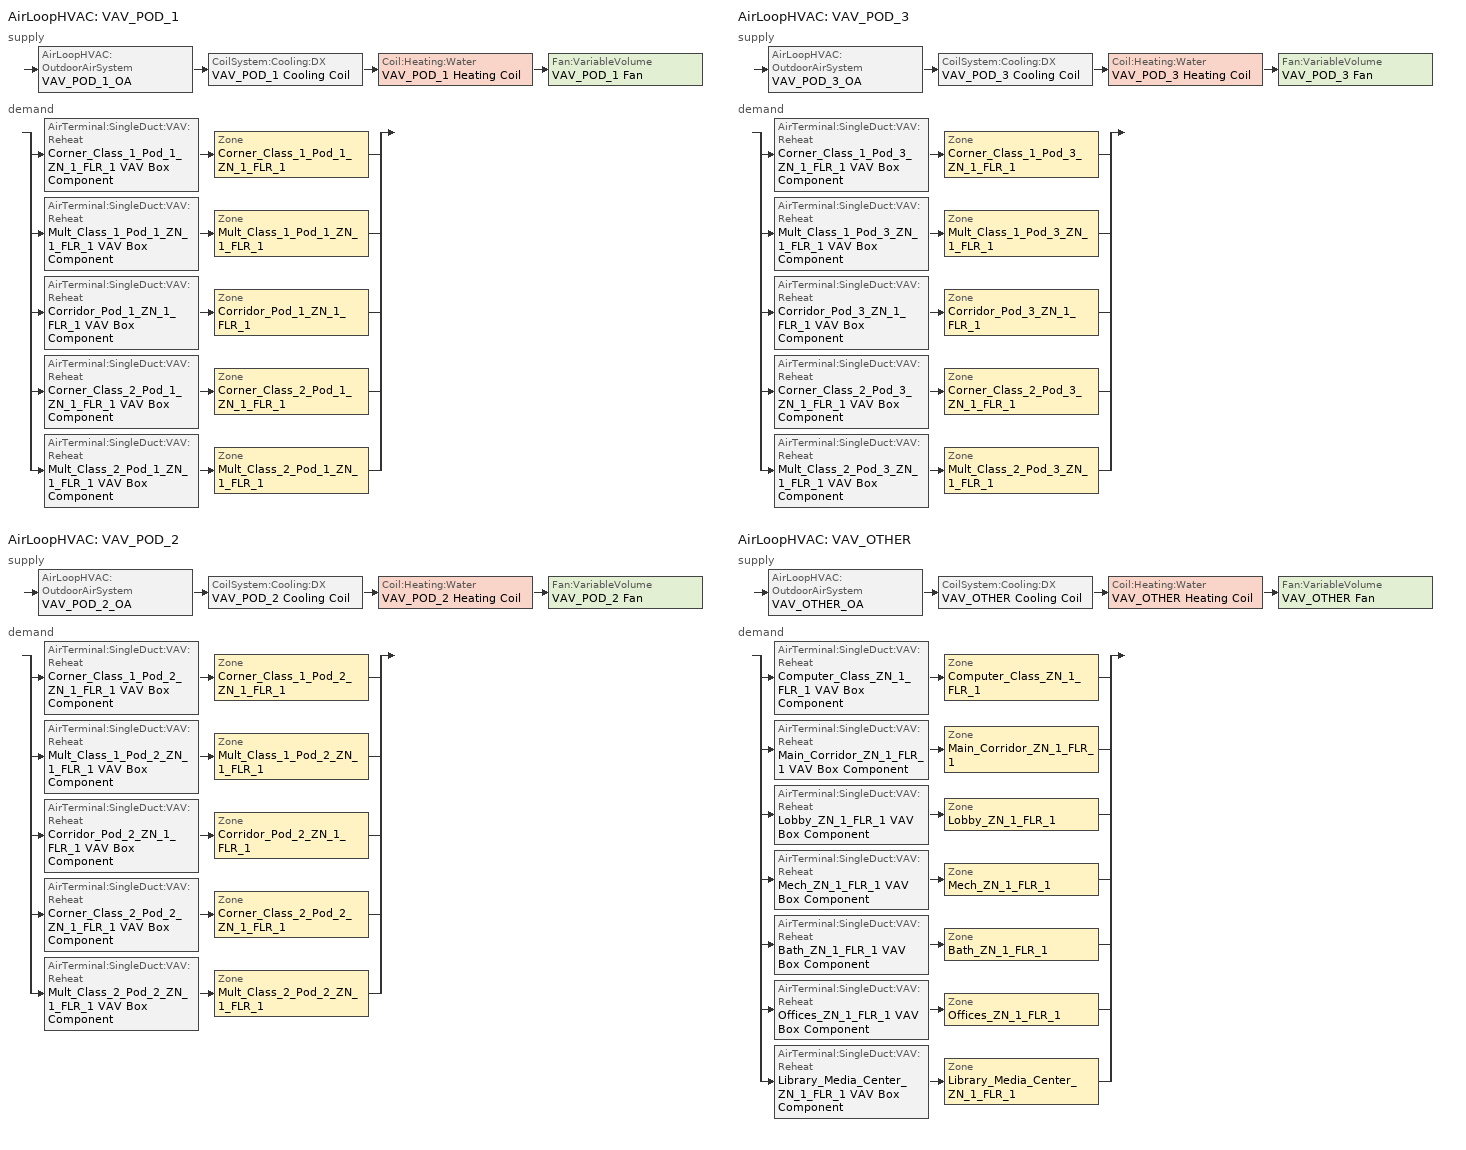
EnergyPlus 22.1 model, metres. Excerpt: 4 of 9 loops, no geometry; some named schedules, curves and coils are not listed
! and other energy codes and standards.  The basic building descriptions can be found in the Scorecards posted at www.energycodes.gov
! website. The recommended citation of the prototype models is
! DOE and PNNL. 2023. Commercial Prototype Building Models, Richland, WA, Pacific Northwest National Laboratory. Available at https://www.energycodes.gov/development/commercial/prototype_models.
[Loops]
AirLoopHVAC 'VAV_POD_1'
 supply: AirLoopHVAC:OutdoorAirSystem 'VAV_POD_1_OA' > CoilSystem:Cooling:DX 'VAV_POD_1 Cooling Coil' > Coil:Heating:Water 'VAV_POD_1 Heating Coil' > Fan:VariableVolume 'VAV_POD_1 Fan'
 demand: split
  | AirTerminal:SingleDuct:VAV:Reheat 'Corner_Class_1_Pod_1_ZN_1_FLR_1 VAV Box Component' > Zone 'Corner_Class_1_Pod_1_ZN_1_FLR_1'
  | AirTerminal:SingleDuct:VAV:Reheat 'Mult_Class_1_Pod_1_ZN_1_FLR_1 VAV Box Component' > Zone 'Mult_Class_1_Pod_1_ZN_1_FLR_1'
  | AirTerminal:SingleDuct:VAV:Reheat 'Corridor_Pod_1_ZN_1_FLR_1 VAV Box Component' > Zone 'Corridor_Pod_1_ZN_1_FLR_1'
  | AirTerminal:SingleDuct:VAV:Reheat 'Corner_Class_2_Pod_1_ZN_1_FLR_1 VAV Box Component' > Zone 'Corner_Class_2_Pod_1_ZN_1_FLR_1'
  | AirTerminal:SingleDuct:VAV:Reheat 'Mult_Class_2_Pod_1_ZN_1_FLR_1 VAV Box Component' > Zone 'Mult_Class_2_Pod_1_ZN_1_FLR_1'
AirLoopHVAC 'VAV_POD_2'
 supply: AirLoopHVAC:OutdoorAirSystem 'VAV_POD_2_OA' > CoilSystem:Cooling:DX 'VAV_POD_2 Cooling Coil' > Coil:Heating:Water 'VAV_POD_2 Heating Coil' > Fan:VariableVolume 'VAV_POD_2 Fan'
 demand: split
  | AirTerminal:SingleDuct:VAV:Reheat 'Corner_Class_1_Pod_2_ZN_1_FLR_1 VAV Box Component' > Zone 'Corner_Class_1_Pod_2_ZN_1_FLR_1'
  | AirTerminal:SingleDuct:VAV:Reheat 'Mult_Class_1_Pod_2_ZN_1_FLR_1 VAV Box Component' > Zone 'Mult_Class_1_Pod_2_ZN_1_FLR_1'
  | AirTerminal:SingleDuct:VAV:Reheat 'Corridor_Pod_2_ZN_1_FLR_1 VAV Box Component' > Zone 'Corridor_Pod_2_ZN_1_FLR_1'
  | AirTerminal:SingleDuct:VAV:Reheat 'Corner_Class_2_Pod_2_ZN_1_FLR_1 VAV Box Component' > Zone 'Corner_Class_2_Pod_2_ZN_1_FLR_1'
  | AirTerminal:SingleDuct:VAV:Reheat 'Mult_Class_2_Pod_2_ZN_1_FLR_1 VAV Box Component' > Zone 'Mult_Class_2_Pod_2_ZN_1_FLR_1'
AirLoopHVAC 'VAV_POD_3'
 supply: AirLoopHVAC:OutdoorAirSystem 'VAV_POD_3_OA' > CoilSystem:Cooling:DX 'VAV_POD_3 Cooling Coil' > Coil:Heating:Water 'VAV_POD_3 Heating Coil' > Fan:VariableVolume 'VAV_POD_3 Fan'
 demand: split
  | AirTerminal:SingleDuct:VAV:Reheat 'Corner_Class_1_Pod_3_ZN_1_FLR_1 VAV Box Component' > Zone 'Corner_Class_1_Pod_3_ZN_1_FLR_1'
  | AirTerminal:SingleDuct:VAV:Reheat 'Mult_Class_1_Pod_3_ZN_1_FLR_1 VAV Box Component' > Zone 'Mult_Class_1_Pod_3_ZN_1_FLR_1'
  | AirTerminal:SingleDuct:VAV:Reheat 'Corridor_Pod_3_ZN_1_FLR_1 VAV Box Component' > Zone 'Corridor_Pod_3_ZN_1_FLR_1'
  | AirTerminal:SingleDuct:VAV:Reheat 'Corner_Class_2_Pod_3_ZN_1_FLR_1 VAV Box Component' > Zone 'Corner_Class_2_Pod_3_ZN_1_FLR_1'
  | AirTerminal:SingleDuct:VAV:Reheat 'Mult_Class_2_Pod_3_ZN_1_FLR_1 VAV Box Component' > Zone 'Mult_Class_2_Pod_3_ZN_1_FLR_1'
AirLoopHVAC 'VAV_OTHER'
 supply: AirLoopHVAC:OutdoorAirSystem 'VAV_OTHER_OA' > CoilSystem:Cooling:DX 'VAV_OTHER Cooling Coil' > Coil:Heating:Water 'VAV_OTHER Heating Coil' > Fan:VariableVolume 'VAV_OTHER Fan'
 demand: split
  | AirTerminal:SingleDuct:VAV:Reheat 'Computer_Class_ZN_1_FLR_1 VAV Box Component' > Zone 'Computer_Class_ZN_1_FLR_1'
  | AirTerminal:SingleDuct:VAV:Reheat 'Main_Corridor_ZN_1_FLR_1 VAV Box Component' > Zone 'Main_Corridor_ZN_1_FLR_1'
  | AirTerminal:SingleDuct:VAV:Reheat 'Lobby_ZN_1_FLR_1 VAV Box Component' > Zone 'Lobby_ZN_1_FLR_1'
  | AirTerminal:SingleDuct:VAV:Reheat 'Mech_ZN_1_FLR_1 VAV Box Component' > Zone 'Mech_ZN_1_FLR_1'
  | AirTerminal:SingleDuct:VAV:Reheat 'Bath_ZN_1_FLR_1 VAV Box Component' > Zone 'Bath_ZN_1_FLR_1'
  | AirTerminal:SingleDuct:VAV:Reheat 'Offices_ZN_1_FLR_1 VAV Box Component' > Zone 'Offices_ZN_1_FLR_1'
  | AirTerminal:SingleDuct:VAV:Reheat 'Library_Media_Center_ZN_1_FLR_1 VAV Box Component' > Zone 'Library_Media_Center_ZN_1_FLR_1'
[Generator:PVWatts]
PV_module: PVWatts Version=5; DC System Capacity {W}=44383; Module Type=Premium; Array Type=FixedOpenRack; System Losses=0.113; Array Geometry Type=TiltAzimuth; Tilt Angle {deg}=0; Azimuth Angle {deg}=180
[ElectricLoadCenter:Generators]
PV_Generator: Generator 1=PV_module; Generator 1 Rated Electric Power Output {W}=44383; Generator 1 Availability Schedule=PV_SCH
[ElectricLoadCenter:Inverter:PVWatts]
PV_Inverter: DC to AC Size Ratio=1.2; Inverter Efficiency=0.96
[ElectricLoadCenter:Distribution]
Generator: Generator List=PV_Generator; Generator Operation Scheme Type=Baseload; Electrical Buss Type=DirectCurrentWithInverter; Inverter=PV_Inverter
[Refrigeration:CompressorRack] Heat Rejection Location=ZONE; Design Condenser Fan Power {W}=350; Condenser Type=AIRCOOLED
Name | Design Compressor Rack COP {W/W} | Compressor Rack COP Function of Temperature Curve | Condenser Fan Power Function of Temperature Curve | Refrigeration Case Name or WalkIn Name or CaseAndWalkInList
RACK1 | 2.32 | RACK1_RackCOPfTCurve | RACK1_RackCondFanCurve2 | RACK1CaseList
RACK2 | 6.98 | RACK2_RackCOPfTCurve |  | RACK2CaseList
[EnergyManagementSystem:Sensor]
Name | Output:Variable or Output:Meter | Output:Variable or Output:Meter Index Key
Facility_Int_LTG | InteriorLights:Electricity
ActualOccupancy | Schedule Value | Offices Binary Occupancy
cCL1_Pod_1_ZN_1_FLR_1_LSr | Zone Lights Electricity Rate | Corner_Class_1_Pod_1_ZN_1_FLR_1
cCL1_Pod_1_ZN_1_FLR_1_OSr; cPOD1_ZN_1_FLR_1_OSr; cPOD2_ZN_1_FLR_1_OSr; cPOD3_ZN_1_FLR_1_OSr; Main_Corridor_ZN_1_FLR_1_OSr; Lobby_ZN_1_FLR_1_OSr; Mech_ZN_1_FLR_1_OSr; Bath_ZN_1_FLR_1_OSr | People Occupant Count | Corner_Class_1_Pod_1_ZN_1_FLR_1
mCl1_Pod_1_ZN_1_FLR_1_LSr | Zone Lights Electricity Rate | Mult_Class_1_Pod_1_ZN_1_FLR_1
mCl1_Pod_1_ZN_1_FLR_1_OSr | People Occupant Count | Mult_Class_1_Pod_1_ZN_1_FLR_1
cPOD1_ZN_1_FLR_1_LSr | Zone Lights Electricity Rate | Corridor_Pod_1_ZN_1_FLR_1
cCL2_Pod_1_ZN_1_FLR_1_LSr | Zone Lights Electricity Rate | Corner_Class_2_Pod_1_ZN_1_FLR_1
cCL2_Pod_1_ZN_1_FLR_1_OSr | People Occupant Count | Corner_Class_2_Pod_1_ZN_1_FLR_1
mCl2_Pod_1_ZN_1_FLR_1_LSr | Zone Lights Electricity Rate | Mult_Class_2_Pod_1_ZN_1_FLR_1
mCl2_Pod_1_ZN_1_FLR_1_OSr | People Occupant Count | Mult_Class_2_Pod_1_ZN_1_FLR_1
cCL1_Pod_2_ZN_1_FLR_1_LSr | Zone Lights Electricity Rate | Corner_Class_1_Pod_2_ZN_1_FLR_1
cCL1_Pod_2_ZN_1_FLR_1_OSr | People Occupant Count | Corner_Class_1_Pod_2_ZN_1_FLR_1
mCl1_Pod_2_ZN_1_FLR_1_LSr | Zone Lights Electricity Rate | Mult_Class_1_Pod_2_ZN_1_FLR_1
mCl1_Pod_2_ZN_1_FLR_1_OSr | People Occupant Count | Mult_Class_1_Pod_2_ZN_1_FLR_1
cPOD2_ZN_1_FLR_1_LSr | Zone Lights Electricity Rate | Corridor_Pod_2_ZN_1_FLR_1
cCL2_Pod_2_ZN_1_FLR_1_LSr | Zone Lights Electricity Rate | Corner_Class_2_Pod_2_ZN_1_FLR_1
cCL2_Pod_2_ZN_1_FLR_1_OSr | People Occupant Count | Corner_Class_2_Pod_2_ZN_1_FLR_1
mCl2_Pod_2_ZN_1_FLR_1_LSr | Zone Lights Electricity Rate | Mult_Class_2_Pod_2_ZN_1_FLR_1
mCl2_Pod_2_ZN_1_FLR_1_OSr | People Occupant Count | Mult_Class_2_Pod_2_ZN_1_FLR_1
cCL1_Pod_3_ZN_1_FLR_1_LSr | Zone Lights Electricity Rate | Corner_Class_1_Pod_3_ZN_1_FLR_1
cCL1_Pod_3_ZN_1_FLR_1_OSr | People Occupant Count | Corner_Class_1_Pod_3_ZN_1_FLR_1
mCl1_Pod_3_ZN_1_FLR_1_LSr | Zone Lights Electricity Rate | Mult_Class_1_Pod_3_ZN_1_FLR_1
mCl1_Pod_3_ZN_1_FLR_1_OSr | People Occupant Count | Mult_Class_1_Pod_3_ZN_1_FLR_1
cPOD3_ZN_1_FLR_1_LSr | Zone Lights Electricity Rate | Corridor_Pod_3_ZN_1_FLR_1
cCL2_Pod_3_ZN_1_FLR_1_LSr | Zone Lights Electricity Rate | Corner_Class_2_Pod_3_ZN_1_FLR_1
cCL2_Pod_3_ZN_1_FLR_1_OSr | People Occupant Count | Corner_Class_2_Pod_3_ZN_1_FLR_1
mCl2_Pod_3_ZN_1_FLR_1_LSr | Zone Lights Electricity Rate | Mult_Class_2_Pod_3_ZN_1_FLR_1
mCl2_Pod_3_ZN_1_FLR_1_OSr | People Occupant Count | Mult_Class_2_Pod_3_ZN_1_FLR_1
cPCLZN_1_FLR_1_LSr | Zone Lights Electricity Rate | Computer_Class_ZN_1_FLR_1
cPCLZN_1_FLR_1_OSr | People Occupant Count | Computer_Class_ZN_1_FLR_1
Main_Corridor_ZN_1_FLR_1_LSr | Zone Lights Electricity Rate | Main_Corridor_ZN_1_FLR_1
Lobby_ZN_1_FLR_1_LSr | Zone Lights Electricity Rate | Lobby_ZN_1_FLR_1
Mech_ZN_1_FLR_1_LSr | Zone Lights Electricity Rate | Mech_ZN_1_FLR_1
Bath_ZN_1_FLR_1_LSr | Zone Lights Electricity Rate | Bath_ZN_1_FLR_1
Offices_ZN_1_FLR_1_LSr | Zone Lights Electricity Rate | Offices_ZN_1_FLR_1
Offices_ZN_1_FLR_1_OSr | People Occupant Count | Offices_ZN_1_FLR_1
LMC_ZN_1_FLR_1_LSr | Zone Lights Electricity Rate | Library_Media_Center_ZN_1_FLR_1
LMC_ZN_1_FLR_1_OSr | People Occupant Count | Library_Media_Center_ZN_1_FLR_1
vav_pod_1_OA_VRP | Air System Outdoor Air Mechanical Ventilation Requested Mass Flow Rate | VAV_POD_1
vav_pod_1_OA | Air System Outdoor Air Mass Flow Rate | VAV_POD_1
vav_pod_1_SUPPLY_FLOW | System Node Standard Density Volume Flow Rate | VAV_POD_1_OA-VAV_POD_1_CoolCNode
vav_pod_2_OA_VRP | Air System Outdoor Air Mechanical Ventilation Requested Mass Flow Rate | VAV_POD_2
vav_pod_2_OA | Air System Outdoor Air Mass Flow Rate | VAV_POD_2
vav_pod_2_SUPPLY_FLOW | System Node Standard Density Volume Flow Rate | VAV_POD_2_OA-VAV_POD_2_CoolCNode
vav_pod_3_OA_VRP | Air System Outdoor Air Mechanical Ventilation Requested Mass Flow Rate | VAV_POD_3
vav_pod_3_OA | Air System Outdoor Air Mass Flow Rate | VAV_POD_3
vav_pod_3_SUPPLY_FLOW | System Node Standard Density Volume Flow Rate | VAV_POD_3_OA-VAV_POD_3_CoolCNode
vav_other_OA_VRP | Air System Outdoor Air Mechanical Ventilation Requested Mass Flow Rate | VAV_OTHER
vav_other_OA | Air System Outdoor Air Mass Flow Rate | VAV_OTHER
vav_other_SUPPLY_FLOW | System Node Standard Density Volume Flow Rate | VAV_OTHER_OA-VAV_OTHER_CoolCNode
OAT | Site Outdoor Air Drybulb Temperature | Environment
[EnergyManagementSystem:GlobalVariable]
Wired_LTG
BoilerType; CapRated; EtRated; PLRx; Ecx; SkinLossRate
[EnergyManagementSystem:Program]
Transformer_Load_Prog: SET Wired_LTG = Facility_Int_LTG*0.0119
[EnergyManagementSystem:InternalVariable] Internal Data Type=Zone Floor Area
Name | Internal Data Index Key
cCL1_Pod_1_ZN_1_FLR_1_Area | Corner_Class_1_Pod_1_ZN_1_FLR_1
mCl1_Pod_1_ZN_1_FLR_1_Area | Mult_Class_1_Pod_1_ZN_1_FLR_1
cPOD1_ZN_1_FLR_1_Area | Corridor_Pod_1_ZN_1_FLR_1
cCL2_Pod_1_ZN_1_FLR_1_Area | Corner_Class_2_Pod_1_ZN_1_FLR_1
mCl2_Pod_1_ZN_1_FLR_1_Area | Mult_Class_2_Pod_1_ZN_1_FLR_1
cCL1_Pod_2_ZN_1_FLR_1_Area | Corner_Class_1_Pod_2_ZN_1_FLR_1
mCl1_Pod_2_ZN_1_FLR_1_Area | Mult_Class_1_Pod_2_ZN_1_FLR_1
cPOD2_ZN_1_FLR_1_Area | Corridor_Pod_2_ZN_1_FLR_1
cCL2_Pod_2_ZN_1_FLR_1_Area | Corner_Class_2_Pod_2_ZN_1_FLR_1
mCl2_Pod_2_ZN_1_FLR_1_Area | Mult_Class_2_Pod_2_ZN_1_FLR_1
cCL1_Pod_3_ZN_1_FLR_1_Area | Corner_Class_1_Pod_3_ZN_1_FLR_1
mCl1_Pod_3_ZN_1_FLR_1_Area | Mult_Class_1_Pod_3_ZN_1_FLR_1
cPOD3_ZN_1_FLR_1_Area | Corridor_Pod_3_ZN_1_FLR_1
cCL2_Pod_3_ZN_1_FLR_1_Area | Corner_Class_2_Pod_3_ZN_1_FLR_1
mCl2_Pod_3_ZN_1_FLR_1_Area | Mult_Class_2_Pod_3_ZN_1_FLR_1
cPCLZN_1_FLR_1_Area | Computer_Class_ZN_1_FLR_1
Main_Corridor_ZN_1_FLR_1_Area | Main_Corridor_ZN_1_FLR_1
Lobby_ZN_1_FLR_1_Area | Lobby_ZN_1_FLR_1
Mech_ZN_1_FLR_1_Area | Mech_ZN_1_FLR_1
Bath_ZN_1_FLR_1_Area | Bath_ZN_1_FLR_1
Offices_ZN_1_FLR_1_Area | Offices_ZN_1_FLR_1
LMC_ZN_1_FLR_1_Area | Library_Media_Center_ZN_1_FLR_1
[DesignSpecification:ZoneAirDistribution] Zone Air Distribution Effectiveness in Cooling Mode=1; Zone Air Distribution Effectiveness in Heating Mode=1
Name | Minimum Zone Ventilation Efficiency
VAV_Zone_AirDistribution | 0.6
CM DSZAD Building
[Sizing:System] Type of Load to Size On=Sensible; Central Heating Maximum System Air Flow Ratio=0.3; Preheat Design Temperature {C}=7; Preheat Design Humidity Ratio {kgWater/kgDryAir}=0.008; Precool Design Temperature {C}=12.8; Precool Design Humidity Ratio {kgWater/kgDryAir}=0.008; Central Cooling Design Supply Air Temperature {C}=12.8; Central Heating Design Supply Air Temperature {C}=12.8; Type of Zone Sum to Use=Coincident; 100% Outdoor Air in Cooling=No; 100% Outdoor Air in Heating=No; Central Cooling Design Supply Air Humidity Ratio {kgWater/kgDryAir}=0.007; Central Heating Design Supply Air Humidity Ratio {kgWater/kgDryAir}=0.008; Cooling Supply Air Flow Rate Method=DesignDay; Cooling Supply Air Flow Rate {m3/s}=0; Heating Supply Air Flow Rate Method=DesignDay; Heating Supply Air Flow Rate {m3/s}=0; System Outdoor Air Method=ZoneSum
Name | Design Outdoor Air Flow Rate {m3/s}
VAV_POD_1; VAV_POD_2 | 2.9651
VAV_POD_3 | 2.5591
VAV_OTHER | 1.4686
[AirLoopHVAC] Design Supply Air Flow Rate {m3/s}=AUTOSIZE
VAV_POD_1; VAV_POD_2; VAV_POD_3; VAV_OTHER
[SetpointManager:Warmest] Control Variable=Temperature; Minimum Setpoint Temperature {C}=12.8; Maximum Setpoint Temperature {C}=15.6; Strategy=MaximumTemperature
Name | HVAC Air Loop | Setpoint Node or NodeList
VAV_POD_1 Supply Air Temperature Manager | VAV_POD_1 | VAV_POD_1 Supply Equipment Outlet Node
VAV_POD_2 Supply Air Temperature Manager | VAV_POD_2 | VAV_POD_2 Supply Equipment Outlet Node
VAV_POD_3 Supply Air Temperature Manager | VAV_POD_3 | VAV_POD_3 Supply Equipment Outlet Node
VAV_OTHER Supply Air Temperature Manager | VAV_OTHER | VAV_OTHER Supply Equipment Outlet Node
[SetpointManager:MixedAir] Control Variable=Temperature
Name | Setpoint Node or NodeList
VAV_POD_1_CoolC SAT Manager | VAV_POD_1_CoolC-VAV_POD_1_HeatCNode
VAV_POD_1_HeatC MixedAir Manager | VAV_POD_1_HeatC-VAV_POD_1 FanNode
VAV_POD_1_OAMixed Air Temp Manager | VAV_POD_1_OA-VAV_POD_1_CoolCNode
VAV_POD_2_CoolC SAT Manager | VAV_POD_2_CoolC-VAV_POD_2_HeatCNode
VAV_POD_2_HeatC MixedAir Manager | VAV_POD_2_HeatC-VAV_POD_2 FanNode
VAV_POD_2_OAMixed Air Temp Manager | VAV_POD_2_OA-VAV_POD_2_CoolCNode
VAV_POD_3_CoolC SAT Manager | VAV_POD_3_CoolC-VAV_POD_3_HeatCNode
VAV_POD_3_HeatC MixedAir Manager | VAV_POD_3_HeatC-VAV_POD_3 FanNode
VAV_POD_3_OAMixed Air Temp Manager | VAV_POD_3_OA-VAV_POD_3_CoolCNode
VAV_OTHER_CoolC SAT Manager | VAV_OTHER_CoolC-VAV_OTHER_HeatCNode
VAV_OTHER_HeatC MixedAir Manager | VAV_OTHER_HeatC-VAV_OTHER FanNode
VAV_OTHER_OAMixed Air Temp Manager | VAV_OTHER_OA-VAV_OTHER_CoolCNode
[Controller:OutdoorAir] Minimum Outdoor Air Flow Rate {m3/s}=0; Maximum Outdoor Air Flow Rate {m3/s}=AUTOSIZE; Economizer Control Type=DifferentialDryBulb; Economizer Control Action Type=ModulateFlow; Lockout Type=LockoutWithHeating; Minimum Limit Type=FixedMinimum; Minimum Outdoor Air Schedule=MinOA_MotorizedDamper_Sched
Name | Maximum Fraction of Outdoor Air Schedule | Mechanical Ventilation Controller
VAV_POD_1_OA_Controller | VAV_POD_1 Max OA Fraction | VAV_POD_1_DCV
VAV_POD_2_OA_Controller | VAV_POD_2 Max OA Fraction | VAV_POD_2_DCV
VAV_POD_3_OA_Controller | VAV_POD_3 Max OA Fraction | VAV_POD_3_DCV
VAV_OTHER_OA_Controller | VAV_OTHER Max OA Fraction | VAV_OTHER_DCV
[CoilSystem:Cooling:DX] Availability Schedule=Always_On
Name | Cooling Coil
VAV_POD_1 Cooling Coil | VAV_POD_1 Cooling Coil
VAV_POD_2 Cooling Coil | VAV_POD_2 Cooling Coil
VAV_POD_3 Cooling Coil | VAV_POD_3 Cooling Coil
VAV_OTHER Cooling Coil | VAV_OTHER Cooling Coil
[Fan:VariableVolume] Availability Schedule=HVACOperationSchd; Pressure Rise {Pa}=1389.42; Maximum Flow Rate {m3/s}=AUTOSIZE; Fan Power Minimum Flow Rate Input Method=Fraction; Fan Power Minimum Flow Fraction=0.25; Motor In Airstream Fraction=1; Fan Power Coefficient 1=0.0408; Fan Power Coefficient 2=0.088; Fan Power Coefficient 3=-0.0729; Fan Power Coefficient 4=0.9437; Fan Power Coefficient 5=0
Name | Fan Total Efficiency | Motor Efficiency
VAV_POD_1 Fan; VAV_POD_2 Fan; VAV_POD_3 Fan | 0.6045 | 0.93
VAV_OTHER Fan | 0.6084 | 0.936
[Controller:MechanicalVentilation] Availability Schedule=MinOA_MotorizedDamper_Sched; Demand Controlled Ventilation=Yes; System Outdoor Air Method=Standard62.1VentilationRateProcedure; Design Specification Zone Air Distribution Object Name 1=CM DSZAD Building; Design Specification Zone Air Distribution Object Name 2=CM DSZAD Building; Design Specification Zone Air Distribution Object Name 3=CM DSZAD Building; Design Specification Zone Air Distribution Object Name 4=CM DSZAD Building; Design Specification Zone Air Distribution Object Name 5=CM DSZAD Building
Name | Zone 1 | Design Specification Outdoor Air Object Name 1 | Zone 2 | Design Specification Outdoor Air Object Name 2 | Zone 3 | Design Specification Outdoor Air Object Name 3 | Zone 4 | Design Specification Outdoor Air Object Name 4 | Zone 5 | Design Specification Outdoor Air Object Name 5 | Zone 6 | Design Specification Outdoor Air Object Name 6 | Design Specification Zone Air Distribution Object Name 6 | Zone 7 | Design Specification Outdoor Air Object Name 7 | Design Specification Zone Air Distribution Object Name 7
VAV_POD_1_DCV | Corner_Class_1_Pod_1_ZN_1_FLR_1 | SZ DSOA Corner_Class_1_Pod_1_ZN_1_FLR_1 | Mult_Class_1_Pod_1_ZN_1_FLR_1 | SZ DSOA Mult_Class_1_Pod_1_ZN_1_FLR_1 | Corridor_Pod_1_ZN_1_FLR_1 | SZ DSOA Corridor_Pod_1_ZN_1_FLR_1 | Corner_Class_2_Pod_1_ZN_1_FLR_1 | SZ DSOA Corner_Class_2_Pod_1_ZN_1_FLR_1 | Mult_Class_2_Pod_1_ZN_1_FLR_1 | SZ DSOA Mult_Class_2_Pod_1_ZN_1_FLR_1
VAV_POD_2_DCV | Corner_Class_1_Pod_2_ZN_1_FLR_1 | SZ DSOA Corner_Class_1_Pod_2_ZN_1_FLR_1 | Mult_Class_1_Pod_2_ZN_1_FLR_1 | SZ DSOA Mult_Class_1_Pod_2_ZN_1_FLR_1 | Corridor_Pod_2_ZN_1_FLR_1 | SZ DSOA Corridor_Pod_2_ZN_1_FLR_1 | Corner_Class_2_Pod_2_ZN_1_FLR_1 | SZ DSOA Corner_Class_2_Pod_2_ZN_1_FLR_1 | Mult_Class_2_Pod_2_ZN_1_FLR_1 | SZ DSOA Mult_Class_2_Pod_2_ZN_1_FLR_1
VAV_POD_3_DCV | Corner_Class_1_Pod_3_ZN_1_FLR_1 | SZ DSOA Corner_Class_1_Pod_3_ZN_1_FLR_1 | Mult_Class_1_Pod_3_ZN_1_FLR_1 | SZ DSOA Mult_Class_1_Pod_3_ZN_1_FLR_1 | Corridor_Pod_3_ZN_1_FLR_1 | SZ DSOA Corridor_Pod_3_ZN_1_FLR_1 | Corner_Class_2_Pod_3_ZN_1_FLR_1 | SZ DSOA Corner_Class_2_Pod_3_ZN_1_FLR_1 | Mult_Class_2_Pod_3_ZN_1_FLR_1 | SZ DSOA Mult_Class_2_Pod_3_ZN_1_FLR_1
VAV_OTHER_DCV | Computer_Class_ZN_1_FLR_1 | SZ DSOA Computer_Class_ZN_1_FLR_1 | Main_Corridor_ZN_1_FLR_1 | SZ DSOA Main_Corridor_ZN_1_FLR_1 | Lobby_ZN_1_FLR_1 | SZ DSOA Lobby_ZN_1_FLR_1 | Mech_ZN_1_FLR_1 | SZ DSOA Mech_ZN_1_FLR_1 | Bath_ZN_1_FLR_1 | SZ DSOA Bath_ZN_1_FLR_1 | Offices_ZN_1_FLR_1 | SZ DSOA Offices_ZN_1_FLR_1 | CM DSZAD Building | Library_Media_Center_ZN_1_FLR_1 | SZ DSOA Library_Media_Center_ZN_1_FLR_1 | CM DSZAD Building
[Coil:Cooling:DX:TwoSpeed] Availability Schedule=Always_On; High Speed Gross Rated Total Cooling Capacity {W} Sep 25, 2012: DX_TwoSpeedObject_from_VAV=AUTOSIZE; High Speed Gross Rated Sensible Heat Ratio Sep 25, 2012: DX_TwoSpeedObject_from_VAV=AUTOSIZE; High Speed Gross Rated Cooling COP {W/W}=3.39929; High Speed Rated Air Flow Rate {m3/s} Sep 25, 2012: DX_TwoSpeedObject_from_VAV=AUTOSIZE; Total Cooling Capacity Function of Temperature Curve=LgDX_CapFT; Total Cooling Capacity Function of Flow Fraction Curve=LgDX_CapFF; Energy Input Ratio Function of Temperature Curve=LgDX_EIRFT; Energy Input Ratio Function of Flow Fraction Curve=LgDX_EIRFF; Part Load Fraction Correlation Curve=LgDX_PLR; Low Speed Gross Rated Total Cooling Capacity {W} Sep 25, 2012: DX_TwoSpeedObject_from_VAV=AUTOSIZE; Low Speed Gross Rated Sensible Heat Ratio Sep 25, 2012: DX_TwoSpeedObject_from_VAV=AUTOSIZE; Low Speed Gross Rated Cooling COP {W/W}=3.39929; Low Speed Rated Air Flow Rate {m3/s} Sep 25, 2012: DX_TwoSpeedObject_from_VAV=AUTOSIZE; Low Speed Total Cooling Capacity Function of Temperature Curve=LgDX_CapFT; Low Speed Energy Input Ratio Function of Temperature Curve=LgDX_EIRFT
VAV_POD_1 Cooling Coil; VAV_POD_2 Cooling Coil; VAV_POD_3 Cooling Coil; VAV_OTHER Cooling Coil
[Coil:Heating:Water] Availability Schedule=Always_On; U-Factor Times Area Value {W/K}=AUTOSIZE; Maximum Water Flow Rate {m3/s}=AUTOSIZE; Performance Input Method=UFactorTimesAreaAndDesignWaterFlowRate; Rated Capacity {W}=AUTOSIZE; Rated Inlet Water Temperature {C}=60; Rated Inlet Air Temperature {C}=2.8; Rated Outlet Water Temperature {C}=48.89; Rated Outlet Air Temperature {C}=12.8
VAV_POD_1 Heating Coil; VAV_POD_2 Heating Coil; VAV_POD_3 Heating Coil; VAV_OTHER Heating Coil
[Controller:WaterCoil] Control Variable=Temperature; Action=NORMAL; Actuator Variable=FLOW; Controller Convergence Tolerance {deltaC}=0.0001; Maximum Actuated Flow {m3/s}=AUTOSIZE; Minimum Actuated Flow {m3/s}=0
VAV_POD_1_HeatC_Controller; VAV_POD_2_HeatC_Controller; VAV_POD_3_HeatC_Controller; VAV_OTHER_HeatC_Controller
[Sizing:Zone] Zone Cooling Design Supply Air Temperature Input Method=SupplyAirTemperature; Zone Cooling Design Supply Air Temperature {C}=12.8; Zone Heating Design Supply Air Temperature Input Method=SupplyAirTemperature; Zone Heating Design Supply Air Temperature {C}=40; Zone Cooling Design Supply Air Humidity Ratio {kg-H2O/kg-air}=0.007; Zone Heating Design Supply Air Humidity Ratio {kgWater/kgDryAir}=0.008; Cooling Design Air Flow Rate {m3/s}=0; Cooling Minimum Air Flow Fraction=0; Heating Design Air Flow Method=DesignDay; Heating Design Air Flow Rate {m3/s}=0; Design Specification Zone Air Distribution Object=VAV_Zone_AirDistribution
Name | Design Specification Outdoor Air Object | Cooling Design Air Flow Method | Cooling Minimum Air Flow {m3/s}
Corner_Class_1_Pod_1_ZN_1_FLR_1 | SZ DSOA Corner_Class_1_Pod_1_ZN_1_FLR_1 | DesignDay
Mult_Class_1_Pod_1_ZN_1_FLR_1 | SZ DSOA Mult_Class_1_Pod_1_ZN_1_FLR_1 | DesignDay
Corridor_Pod_1_ZN_1_FLR_1 | SZ DSOA Corridor_Pod_1_ZN_1_FLR_1 | DesignDay
Corner_Class_2_Pod_1_ZN_1_FLR_1 | SZ DSOA Corner_Class_2_Pod_1_ZN_1_FLR_1 | DesignDay
Mult_Class_2_Pod_1_ZN_1_FLR_1 | SZ DSOA Mult_Class_2_Pod_1_ZN_1_FLR_1 | DesignDay
Corner_Class_1_Pod_2_ZN_1_FLR_1 | SZ DSOA Corner_Class_1_Pod_2_ZN_1_FLR_1 | DesignDay
Mult_Class_1_Pod_2_ZN_1_FLR_1 | SZ DSOA Mult_Class_1_Pod_2_ZN_1_FLR_1 | DesignDay
Corridor_Pod_2_ZN_1_FLR_1 | SZ DSOA Corridor_Pod_2_ZN_1_FLR_1 | DesignDay
Corner_Class_2_Pod_2_ZN_1_FLR_1 | SZ DSOA Corner_Class_2_Pod_2_ZN_1_FLR_1 | DesignDay
Mult_Class_2_Pod_2_ZN_1_FLR_1 | SZ DSOA Mult_Class_2_Pod_2_ZN_1_FLR_1 | DesignDay
Corner_Class_1_Pod_3_ZN_1_FLR_1 | SZ DSOA Corner_Class_1_Pod_3_ZN_1_FLR_1 | DesignDay
Mult_Class_1_Pod_3_ZN_1_FLR_1 | SZ DSOA Mult_Class_1_Pod_3_ZN_1_FLR_1 | DesignDay
Corridor_Pod_3_ZN_1_FLR_1 | SZ DSOA Corridor_Pod_3_ZN_1_FLR_1 | DesignDay
Corner_Class_2_Pod_3_ZN_1_FLR_1 | SZ DSOA Corner_Class_2_Pod_3_ZN_1_FLR_1 | DesignDay
Mult_Class_2_Pod_3_ZN_1_FLR_1 | SZ DSOA Mult_Class_2_Pod_3_ZN_1_FLR_1 | DesignDay
Computer_Class_ZN_1_FLR_1 | SZ DSOA Computer_Class_ZN_1_FLR_1 | DesignDay
Main_Corridor_ZN_1_FLR_1 | SZ DSOA Main_Corridor_ZN_1_FLR_1 | DesignDay
Lobby_ZN_1_FLR_1 | SZ DSOA Lobby_ZN_1_FLR_1 | DesignDay
Mech_ZN_1_FLR_1 | SZ DSOA Mech_ZN_1_FLR_1 | DesignDay
Bath_ZN_1_FLR_1 | SZ DSOA Bath_ZN_1_FLR_1 | DesignDayWithLimit | 0
Offices_ZN_1_FLR_1 | SZ DSOA Offices_ZN_1_FLR_1 | DesignDay
Library_Media_Center_ZN_1_FLR_1 | SZ DSOA Library_Media_Center_ZN_1_FLR_1 | DesignDay
[DesignSpecification:OutdoorAir]
Name | Outdoor Air Method | Outdoor Air Flow per Person {m3/s-person} | Outdoor Air Flow per Zone Floor Area {m3/s-m2}
SZ DSOA Corner_Class_1_Pod_1_ZN_1_FLR_1; SZ DSOA Mult_Class_1_Pod_1_ZN_1_FLR_1; SZ DSOA Corner_Class_2_Pod_1_ZN_1_FLR_1; SZ DSOA Mult_Class_2_Pod_1_ZN_1_FLR_1; SZ DSOA Corner_Class_1_Pod_2_ZN_1_FLR_1; SZ DSOA Mult_Class_1_Pod_2_ZN_1_FLR_1; SZ DSOA Corner_Class_2_Pod_2_ZN_1_FLR_1; SZ DSOA Mult_Class_2_Pod_2_ZN_1_FLR_1; SZ DSOA Corner_Class_1_Pod_3_ZN_1_FLR_1; SZ DSOA Mult_Class_1_Pod_3_ZN_1_FLR_1; SZ DSOA Corner_Class_2_Pod_3_ZN_1_FLR_1; SZ DSOA Mult_Class_2_Pod_3_ZN_1_FLR_1; SZ DSOA Computer_Class_ZN_1_FLR_1 | Sum | 0.00471947 | 0.000609599
SZ DSOA Corridor_Pod_1_ZN_1_FLR_1; SZ DSOA Corridor_Pod_2_ZN_1_FLR_1; SZ DSOA Corridor_Pod_3_ZN_1_FLR_1; SZ DSOA Main_Corridor_ZN_1_FLR_1 | Flow/Area |  | 0.0003048
SZ DSOA Lobby_ZN_1_FLR_1 | Flow/Area |  | 0.000558799
SZ DSOA Mech_ZN_1_FLR_1; SZ DSOA Bath_ZN_1_FLR_1 | Flow/Area |  | 0
SZ DSOA Offices_ZN_1_FLR_1 | Flow/Area |  | 0.0004318
SZ DSOA Library_Media_Center_ZN_1_FLR_1 | Flow/Area |  | 0.000863599
[ZoneControl:Thermostat] Control Type Schedule=Dual Zone Control Type Sched
Name | Zone or ZoneList | Control 1
Corner_Class_1_Pod_1_ZN_1_FLR_1 Thermostat | Corner_Class_1_Pod_1_ZN_1_FLR_1 | Corner_Class_1_Pod_1_ZN_1_FLR_1 Dual SP Control
Mult_Class_1_Pod_1_ZN_1_FLR_1 Thermostat | Mult_Class_1_Pod_1_ZN_1_FLR_1 | Mult_Class_1_Pod_1_ZN_1_FLR_1 Dual SP Control
Corridor_Pod_1_ZN_1_FLR_1 Thermostat | Corridor_Pod_1_ZN_1_FLR_1 | Corridor_Pod_1_ZN_1_FLR_1 Dual SP Control
Corner_Class_2_Pod_1_ZN_1_FLR_1 Thermostat | Corner_Class_2_Pod_1_ZN_1_FLR_1 | Corner_Class_2_Pod_1_ZN_1_FLR_1 Dual SP Control
Mult_Class_2_Pod_1_ZN_1_FLR_1 Thermostat | Mult_Class_2_Pod_1_ZN_1_FLR_1 | Mult_Class_2_Pod_1_ZN_1_FLR_1 Dual SP Control
Corner_Class_1_Pod_2_ZN_1_FLR_1 Thermostat | Corner_Class_1_Pod_2_ZN_1_FLR_1 | Corner_Class_1_Pod_2_ZN_1_FLR_1 Dual SP Control
Mult_Class_1_Pod_2_ZN_1_FLR_1 Thermostat | Mult_Class_1_Pod_2_ZN_1_FLR_1 | Mult_Class_1_Pod_2_ZN_1_FLR_1 Dual SP Control
Corridor_Pod_2_ZN_1_FLR_1 Thermostat | Corridor_Pod_2_ZN_1_FLR_1 | Corridor_Pod_2_ZN_1_FLR_1 Dual SP Control
Corner_Class_2_Pod_2_ZN_1_FLR_1 Thermostat | Corner_Class_2_Pod_2_ZN_1_FLR_1 | Corner_Class_2_Pod_2_ZN_1_FLR_1 Dual SP Control
Mult_Class_2_Pod_2_ZN_1_FLR_1 Thermostat | Mult_Class_2_Pod_2_ZN_1_FLR_1 | Mult_Class_2_Pod_2_ZN_1_FLR_1 Dual SP Control
Corner_Class_1_Pod_3_ZN_1_FLR_1 Thermostat | Corner_Class_1_Pod_3_ZN_1_FLR_1 | Corner_Class_1_Pod_3_ZN_1_FLR_1 Dual SP Control
Mult_Class_1_Pod_3_ZN_1_FLR_1 Thermostat | Mult_Class_1_Pod_3_ZN_1_FLR_1 | Mult_Class_1_Pod_3_ZN_1_FLR_1 Dual SP Control
Corridor_Pod_3_ZN_1_FLR_1 Thermostat | Corridor_Pod_3_ZN_1_FLR_1 | Corridor_Pod_3_ZN_1_FLR_1 Dual SP Control
Corner_Class_2_Pod_3_ZN_1_FLR_1 Thermostat | Corner_Class_2_Pod_3_ZN_1_FLR_1 | Corner_Class_2_Pod_3_ZN_1_FLR_1 Dual SP Control
Mult_Class_2_Pod_3_ZN_1_FLR_1 Thermostat | Mult_Class_2_Pod_3_ZN_1_FLR_1 | Mult_Class_2_Pod_3_ZN_1_FLR_1 Dual SP Control
Computer_Class_ZN_1_FLR_1 Thermostat | Computer_Class_ZN_1_FLR_1 | Computer_Class_ZN_1_FLR_1 Dual SP Control
Main_Corridor_ZN_1_FLR_1 Thermostat | Main_Corridor_ZN_1_FLR_1 | Main_Corridor_ZN_1_FLR_1 Dual SP Control
Lobby_ZN_1_FLR_1 Thermostat | Lobby_ZN_1_FLR_1 | Lobby_ZN_1_FLR_1 Dual SP Control
Mech_ZN_1_FLR_1 Thermostat | Mech_ZN_1_FLR_1 | Mech_ZN_1_FLR_1 Dual SP Control
Bath_ZN_1_FLR_1 Thermostat | Bath_ZN_1_FLR_1 | Bath_ZN_1_FLR_1 Dual SP Control
Offices_ZN_1_FLR_1 Thermostat | Offices_ZN_1_FLR_1 | Offices_ZN_1_FLR_1 Dual SP Control
Library_Media_Center_ZN_1_FLR_1 Thermostat | Library_Media_Center_ZN_1_FLR_1 | Library_Media_Center_ZN_1_FLR_1 Dual SP Control
[ThermostatSetpoint:DualSetpoint]
Name | Heating Setpoint Temperature Schedule | Cooling Setpoint Temperature Schedule
Corner_Class_1_Pod_1_ZN_1_FLR_1 Dual SP Control; Mult_Class_1_Pod_1_ZN_1_FLR_1 Dual SP Control; Corridor_Pod_1_ZN_1_FLR_1 Dual SP Control; Corner_Class_2_Pod_1_ZN_1_FLR_1 Dual SP Control; Mult_Class_2_Pod_1_ZN_1_FLR_1 Dual SP Control; Corner_Class_1_Pod_2_ZN_1_FLR_1 Dual SP Control; Mult_Class_1_Pod_2_ZN_1_FLR_1 Dual SP Control; Corridor_Pod_2_ZN_1_FLR_1 Dual SP Control; Corner_Class_2_Pod_2_ZN_1_FLR_1 Dual SP Control; Mult_Class_2_Pod_2_ZN_1_FLR_1 Dual SP Control; Corner_Class_1_Pod_3_ZN_1_FLR_1 Dual SP Control; Mult_Class_1_Pod_3_ZN_1_FLR_1 Dual SP Control; Corridor_Pod_3_ZN_1_FLR_1 Dual SP Control; Corner_Class_2_Pod_3_ZN_1_FLR_1 Dual SP Control; Mult_Class_2_Pod_3_ZN_1_FLR_1 Dual SP Control; Computer_Class_ZN_1_FLR_1 Dual SP Control; Main_Corridor_ZN_1_FLR_1 Dual SP Control; Lobby_ZN_1_FLR_1 Dual SP Control; Library_Media_Center_ZN_1_FLR_1 Dual SP Control | HTGSETP_SCH_YES_OPTIMUM | CLGSETP_SCH_YES_OPTIMUM
Mech_ZN_1_FLR_1 Dual SP Control; Bath_ZN_1_FLR_1 Dual SP Control | HTGSETP_SCH_Setback | CLGSETP_SCH_setup
Offices_ZN_1_FLR_1 Dual SP Control | HTGSETP_SCH_YES_OPTIMUM_w_SB | CLGSETP_SCH_YES_OPTIMUM_w_SB
[Zone equipment]
Corner_Class_1_Pod_1_ZN_1_FLR_1: Corner_Class_1_Pod_1_ZN_1_FLR_1 VAV Box Component
Mult_Class_1_Pod_1_ZN_1_FLR_1: Mult_Class_1_Pod_1_ZN_1_FLR_1 VAV Box Component
Corridor_Pod_1_ZN_1_FLR_1: Corridor_Pod_1_ZN_1_FLR_1 VAV Box Component
Corner_Class_2_Pod_1_ZN_1_FLR_1: Corner_Class_2_Pod_1_ZN_1_FLR_1 VAV Box Component
Mult_Class_2_Pod_1_ZN_1_FLR_1: Mult_Class_2_Pod_1_ZN_1_FLR_1 VAV Box Component
Corner_Class_1_Pod_2_ZN_1_FLR_1: Corner_Class_1_Pod_2_ZN_1_FLR_1 VAV Box Component
Mult_Class_1_Pod_2_ZN_1_FLR_1: Mult_Class_1_Pod_2_ZN_1_FLR_1 VAV Box Component
Corridor_Pod_2_ZN_1_FLR_1: Corridor_Pod_2_ZN_1_FLR_1 VAV Box Component
Corner_Class_2_Pod_2_ZN_1_FLR_1: Corner_Class_2_Pod_2_ZN_1_FLR_1 VAV Box Component
Mult_Class_2_Pod_2_ZN_1_FLR_1: Mult_Class_2_Pod_2_ZN_1_FLR_1 VAV Box Component
Corner_Class_1_Pod_3_ZN_1_FLR_1: Corner_Class_1_Pod_3_ZN_1_FLR_1 VAV Box Component
Mult_Class_1_Pod_3_ZN_1_FLR_1: Mult_Class_1_Pod_3_ZN_1_FLR_1 VAV Box Component
Corridor_Pod_3_ZN_1_FLR_1: Corridor_Pod_3_ZN_1_FLR_1 VAV Box Component
Corner_Class_2_Pod_3_ZN_1_FLR_1: Corner_Class_2_Pod_3_ZN_1_FLR_1 VAV Box Component
Mult_Class_2_Pod_3_ZN_1_FLR_1: Mult_Class_2_Pod_3_ZN_1_FLR_1 VAV Box Component
Computer_Class_ZN_1_FLR_1: Computer_Class_ZN_1_FLR_1 VAV Box Component
Main_Corridor_ZN_1_FLR_1: Main_Corridor_ZN_1_FLR_1 VAV Box Component
Lobby_ZN_1_FLR_1: Lobby_ZN_1_FLR_1 VAV Box Component
Mech_ZN_1_FLR_1: Mech_ZN_1_FLR_1 VAV Box Component
Bath_ZN_1_FLR_1: Bath_ZN_1_FLR_1 Exhaust Fan, Bath_ZN_1_FLR_1 VAV Box Component
Offices_ZN_1_FLR_1: Offices_ZN_1_FLR_1 VAV Box Component
Library_Media_Center_ZN_1_FLR_1: Library_Media_Center_ZN_1_FLR_1 Exhaust Fan, Library_Media_Center_ZN_1_FLR_1 VAV Box Component
[AirTerminal:SingleDuct:VAV:Reheat] Availability Schedule=Always_On; Maximum Air Flow Rate {m3/s}=AUTOSIZE; Maximum Hot Water or Steam Flow Rate {m3/s}=AUTOSIZE; Minimum Hot Water or Steam Flow Rate {m3/s}=0; Convergence Tolerance=0.001; Damper Heating Action=ReverseWithLimits; Maximum Flow Fraction During Reheat=0.5; Maximum Reheat Air Temperature {C}=40
Name | Zone Minimum Air Flow Input Method | Constant Minimum Air Flow Fraction | Reheat Coil | Minimum Air Flow Fraction Schedule
Corner_Class_1_Pod_1_ZN_1_FLR_1 VAV Box Component | Constant | 0.431 | Corner_Class_1_Pod_1_ZN_1_FLR_1 VAV Box Reheat Coil
Mult_Class_1_Pod_1_ZN_1_FLR_1 VAV Box Component | Constant | 0.547 | Mult_Class_1_Pod_1_ZN_1_FLR_1 VAV Box Reheat Coil
Corridor_Pod_1_ZN_1_FLR_1 VAV Box Component | Constant | 0.177 | Corridor_Pod_1_ZN_1_FLR_1 VAV Box Reheat Coil
Corner_Class_2_Pod_1_ZN_1_FLR_1 VAV Box Component | Constant | 0.464 | Corner_Class_2_Pod_1_ZN_1_FLR_1 VAV Box Reheat Coil
Mult_Class_2_Pod_1_ZN_1_FLR_1 VAV Box Component | Constant | 0.65 | Mult_Class_2_Pod_1_ZN_1_FLR_1 VAV Box Reheat Coil
Corner_Class_1_Pod_2_ZN_1_FLR_1 VAV Box Component | Constant | 0.437 | Corner_Class_1_Pod_2_ZN_1_FLR_1 VAV Box Reheat Coil
Mult_Class_1_Pod_2_ZN_1_FLR_1 VAV Box Component | Constant | 0.56 | Mult_Class_1_Pod_2_ZN_1_FLR_1 VAV Box Reheat Coil
Corridor_Pod_2_ZN_1_FLR_1 VAV Box Component | Constant | 0.178 | Corridor_Pod_2_ZN_1_FLR_1 VAV Box Reheat Coil
Corner_Class_2_Pod_2_ZN_1_FLR_1 VAV Box Component | Constant | 0.464 | Corner_Class_2_Pod_2_ZN_1_FLR_1 VAV Box Reheat Coil
Mult_Class_2_Pod_2_ZN_1_FLR_1 VAV Box Component | Constant | 0.649 | Mult_Class_2_Pod_2_ZN_1_FLR_1 VAV Box Reheat Coil
Corner_Class_1_Pod_3_ZN_1_FLR_1 VAV Box Component | Constant | 0.437 | Corner_Class_1_Pod_3_ZN_1_FLR_1 VAV Box Reheat Coil
Mult_Class_1_Pod_3_ZN_1_FLR_1 VAV Box Component | Constant | 0.557 | Mult_Class_1_Pod_3_ZN_1_FLR_1 VAV Box Reheat Coil
Corridor_Pod_3_ZN_1_FLR_1 VAV Box Component | Constant | 0.175 | Corridor_Pod_3_ZN_1_FLR_1 VAV Box Reheat Coil
Corner_Class_2_Pod_3_ZN_1_FLR_1 VAV Box Component | Constant | 0.457 | Corner_Class_2_Pod_3_ZN_1_FLR_1 VAV Box Reheat Coil
Mult_Class_2_Pod_3_ZN_1_FLR_1 VAV Box Component | Constant | 0.629 | Mult_Class_2_Pod_3_ZN_1_FLR_1 VAV Box Reheat Coil
Computer_Class_ZN_1_FLR_1 VAV Box Component | Constant | 0.579 | Computer_Class_ZN_1_FLR_1 VAV Box Reheat Coil
Main_Corridor_ZN_1_FLR_1 VAV Box Component | Constant | 0.242 | Main_Corridor_ZN_1_FLR_1 VAV Box Reheat Coil
Lobby_ZN_1_FLR_1 VAV Box Component | Constant | 0.241 | Lobby_ZN_1_FLR_1 VAV Box Reheat Coil
Mech_ZN_1_FLR_1 VAV Box Component | Constant | 0.01 | Mech_ZN_1_FLR_1 VAV Box Reheat Coil
Bath_ZN_1_FLR_1 VAV Box Component | Constant | 0.01 | Bath_ZN_1_FLR_1 VAV Box Reheat Coil
Offices_ZN_1_FLR_1 VAV Box Component | Scheduled |  | Offices_ZN_1_FLR_1 VAV Box Reheat Coil | Offices_ZN_1_FLR_1_MDP_Sch
Library_Media_Center_ZN_1_FLR_1 VAV Box Component | Constant | 0.312 | Library_Media_Center_ZN_1_FLR_1 VAV Box Reheat Coil
[Fan:ZoneExhaust] Availability Schedule=Hours_of_operation; Maximum Flow Rate {m3/s}=0.283168
Name | Fan Total Efficiency | Pressure Rise {Pa} | Balanced Exhaust Fraction Schedule
Bath_ZN_1_FLR_1 Exhaust Fan | 0.385 | 125 | Bath_ZN_1_FLR_1 Exhaust Fan Balanced Exhaust Fraction Schedule
Library_Media_Center_ZN_1_FLR_1 Exhaust Fan | 1 | 0
[Schedule:Compact]
ALWAYS_ON: Through: 12/31, For: AllDays, Until: 24:00, 1
Dual Zone Control Type Sched: Through: 12/31, For: AllDays, Until: 24:00, 4
Hours_of_operation; HVACOperationSchd; Bath_ZN_1_FLR_1 Exhaust Fan Balanced Exhaust Fraction Schedule: Through: 12/31, For: Weekdays SummerDesignDay WinterDesignDay, Until: 07:00, 0, Until: 21:00, 1, Until: 24:00, 0, For: WeekEnds Holidays AllOtherDays, Until: 24:00, 0
HTGSETP_SCH_YES_OPTIMUM: Through: 12/31, For: SummerDesignDay, Until: 24:00, 15.6, For: WinterDesignDay, Until: 24:00, 21, For: Weekdays, Until: 06:00, 15.6, Until: 07:00, 17.8, Until: 08:00, 20, Until: 21:00, 21, Until: 24:00, 15.6, For: WeekEnds Holidays AllOtherDays, Until: 24:00, 15.6
HTGSETP_SCH_YES_OPTIMUM_w_SB: Through: 6/30, For: Weekdays, Until: 01:00, 15.6, Until: 02:00, 15.6, Until: 03:00, 15.6, Until: 04:00, 15.6, Until: 05:00, 15.6, Until: 06:00, 15.6, Until: 07:00, 17.8, Until: 08:00, 20, Until: 09:00, 21, Until: 10:00, 21, Until: 11:00, 21, Until: 12:00, 21, Until: 13:00, 20.4444, Until: 14:00, 21, Until: 15:00, 20.4444, Until: 16:00, 21, Until: 17:00, 21, Until: 18:00, 21, Until: 19:00, 21, Until: 20:00, 21, Until: 21:00, 21, Until: 22:00, 15.6, Until: 23:00, 15.6, Until: 24:00, 15.6, For: SummerDesignDay, Until: 24:00, 15.6, For: WinterDesignDay, Until: 24:00, 21, For: WeekEnds Holidays AllOtherDays, Until: 24:00, 15.6, Through: 9/1, For: Weekdays, Until: 01:00, 15.6, Until: 02:00, 15.6, Until: 03:00, 15.6, Until: 04:00, 15.6, Until: 05:00, 15.6, Until: 06:00, 15.6, Until: 07:00, 17.8, Until: 08:00, 20, Until: 09:00, 21, Until: 10:00, 21, Until: 11:00, 21, Until: 12:00, 20.4444, Until: 13:00, 21, Until: 14:00, 21, Until: 15:00, 20.4444, Until: 16:00, 21, Until: 17:00, 21, Until: 18:00, 21, Until: 19:00, 21, Until: 20:00, 21, Until: 21:00, 21, Until: 22:00, 15.6, Until: 23:00, 15.6, Until: 24:00, 15.6, For: SummerDesignDay, Until: 24:00, 15.6, For: WinterDesignDay, Until: 24:00, 21, For: WeekEnds Holidays AllOtherDays, Until: 24:00, 15.6, Through: 12/31, For: Weekdays, Until: 01:00, 15.6, Until: 02:00, 15.6, Until: 03:00, 15.6, Until: 04:00, 15.6, Until: 05:00, 15.6, Until: 06:00, 15.6, Until: 07:00, 17.8, Until: 08:00, 20, Until: 09:00, 21, Until: 10:00, 21, Until: 11:00, 21, Until: 12:00, 21, Until: 13:00, 20.4444, Until: 14:00, 21, Until: 15:00, 20.4444, Until: 16:00, 21, Until: 17:00, 21, Until: 18:00, 21, Until: 19:00, 21, Until: 20:00, 21, Until: 21:00, 21, Until: 22:00, 15.6, Until: 23:00, 15.6, Until: 24:00, 15.6, For: SummerDesignDay, Until: 24:00, 15.6, For: WinterDesignDay, Until: 24:00, 21, For: WeekEnds Holidays AllOtherDays, Until: 24:00, 15.6
HTGSETP_SCH_Setback: Through: 12/31, For: SummerDesignDay, Until: 24:00, 15.6, For: WinterDesignDay, Until: 24:00, 21, For: Weekdays, Until: 09:00, 15.6, Until: 21:00, 15.6, Until: 24:00, 15.6, For: WeekEnds Holidays AllOtherDays, Until: 24:00, 15.6
CLGSETP_SCH_YES_OPTIMUM: Through: 12/31, For: SummerDesignDay, Until: 24:00, 24, For: WinterDesignDay, Until: 24:00, 26.7, For: Weekdays, Until: 06:00, 26.7, Until: 07:00, 25.6, Until: 08:00, 25, Until: 21:00, 24, Until: 24:00, 26.7, For: WeekEnds Holidays AllOtherDays, Until: 24:00, 26.7
CLGSETP_SCH_Yes_Optimum_w_SB: Through: 6/30, For: Weekdays, Until: 01:00, 26.7, Until: 02:00, 26.7, Until: 03:00, 26.7, Until: 04:00, 26.7, Until: 05:00, 26.7, Until: 06:00, 26.7, Until: 07:00, 25.6, Until: 08:00, 25, Until: 09:00, 24, Until: 10:00, 24, Until: 11:00, 24, Until: 12:00, 24, Until: 13:00, 24.5556, Until: 14:00, 24, Until: 15:00, 24.5556, Until: 16:00, 24, Until: 17:00, 24, Until: 18:00, 24, Until: 19:00, 24, Until: 20:00, 24, Until: 21:00, 24, Until: 22:00, 26.7, Until: 23:00, 26.7, Until: 24:00, 26.7, For: SummerDesignDay, Until: 24:00, 24, For: WinterDesignDay, Until: 24:00, 26.7, For: WeekEnds Holidays AllOtherDays, Until: 24:00, 26.7, Through: 9/1, For: Weekdays, Until: 01:00, 26.7, Until: 02:00, 26.7, Until: 03:00, 26.7, Until: 04:00, 26.7, Until: 05:00, 26.7, Until: 06:00, 26.7, Until: 07:00, 25.6, Until: 08:00, 25, Until: 09:00, 24, Until: 10:00, 24, Until: 11:00, 24, Until: 12:00, 24.5556, Until: 13:00, 24, Until: 14:00, 24, Until: 15:00, 24.5556, Until: 16:00, 24, Until: 17:00, 24, Until: 18:00, 24, Until: 19:00, 24, Until: 20:00, 24, Until: 21:00, 24, Until: 22:00, 26.7, Until: 23:00, 26.7, Until: 24:00, 26.7, For: SummerDesignDay, Until: 24:00, 24, For: WinterDesignDay, Until: 24:00, 26.7, For: WeekEnds Holidays AllOtherDays, Until: 24:00, 26.7, Through: 12/31, For: Weekdays, Until: 01:00, 26.7, Until: 02:00, 26.7, Until: 03:00, 26.7, Until: 04:00, 26.7, Until: 05:00, 26.7, Until: 06:00, 26.7, Until: 07:00, 25.6, Until: 08:00, 25, Until: 09:00, 24, Until: 10:00, 24, Until: 11:00, 24, Until: 12:00, 24, Until: 13:00, 24.5556, Until: 14:00, 24, Until: 15:00, 24.5556, Until: 16:00, 24, Until: 17:00, 24, Until: 18:00, 24, Until: 19:00, 24, Until: 20:00, 24, Until: 21:00, 24, Until: 22:00, 26.7, Until: 23:00, 26.7, Until: 24:00, 26.7, For: SummerDesignDay, Until: 24:00, 24, For: WinterDesignDay, Until: 24:00, 26.7, For: WeekEnds Holidays AllOtherDays, Until: 24:00, 26.7
CLGSETP_SCH_Setup: Through: 12/31, For: SummerDesignDay, Until: 24:00, 24, For: WinterDesignDay, Until: 24:00, 26.7, For: Weekdays, Until: 24:00, 26.7, For: WeekEnds Holidays AllOtherDays, Until: 09:00, 26.7, Until: 19:00, 26.7, Until: 24:00, 26.7
MinOA_MotorizedDamper_Sched: Through: 12/31, For: Weekdays SummerDesignDay WinterDesignDay, Until: 08:00, 0, Until: 21:00, 1, Until: 24:00, 0, For: WeekEnds Holidays AllOtherDays, Until: 24:00, 0
Offices_ZN_1_FLR_1_MDP_Sch: Through: 6/30, For: Weekdays, Until: 01:00, 0.191, Until: 02:00, 0.191, Until: 03:00, 0.191, Until: 04:00, 0.191, Until: 05:00, 0.191, Until: 06:00, 0.191, Until: 07:00, 0.191, Until: 08:00, 0.191, Until: 09:00, 0.191, Until: 10:00, 0.191, Until: 11:00, 0.191, Until: 12:00, 0.191, Until: 13:00, 0, Until: 14:00, 0.191, Until: 15:00, 0, Until: 16:00, 0.191, Until: 17:00, 0.191, Until: 18:00, 0.191, Until: 19:00, 0.191, Until: 20:00, 0.191, Until: 21:00, 0.191, Until: 22:00, 0.191, Until: 23:00, 0.191, Until: 24:00, 0.191, For: AllOtherDays, Until: 24:00, 0.191, Through: 9/1, For: Weekdays, Until: 01:00, 0.191, Until: 02:00, 0.191, Until: 03:00, 0.191, Until: 04:00, 0.191, Until: 05:00, 0.191, Until: 06:00, 0.191, Until: 07:00, 0.191, Until: 08:00, 0.191, Until: 09:00, 0.191, Until: 10:00, 0.191, Until: 11:00, 0.191, Until: 12:00, 0, Until: 13:00, 0.191, Until: 14:00, 0.191, Until: 15:00, 0, Until: 16:00, 0.191, Until: 17:00, 0.191, Until: 18:00, 0.191, Until: 19:00, 0.191, Until: 20:00, 0.191, Until: 21:00, 0.191, Until: 22:00, 0.191, Until: 23:00, 0.191, Until: 24:00, 0.191, For: AllOtherDays, Until: 24:00, 0.191, Through: 12/31, For: Weekdays, Until: 01:00, 0.191, Until: 02:00, 0.191, Until: 03:00, 0.191, Until: 04:00, 0.191, Until: 05:00, 0.191, Until: 06:00, 0.191, Until: 07:00, 0.191, Until: 08:00, 0.191, Until: 09:00, 0.191, Until: 10:00, 0.191, Until: 11:00, 0.191, Until: 12:00, 0.191, Until: 13:00, 0, Until: 14:00, 0.191, Until: 15:00, 0, Until: 16:00, 0.191, Until: 17:00, 0.191, Until: 18:00, 0.191, Until: 19:00, 0.191, Until: 20:00, 0.191, Until: 21:00, 0.191, Until: 22:00, 0.191, Until: 23:00, 0.191, Until: 24:00, 0.191, For: AllOtherDays, Until: 24:00, 0.191
[Schedule:Constant]
VAV_POD_1 Max OA Fraction; VAV_POD_2 Max OA Fraction; VAV_POD_3 Max OA Fraction; VAV_OTHER Max OA Fraction: 1
[Curve:Quadratic]
Name | Coefficient1 Constant | Coefficient2 x | Coefficient3 x**2 | Minimum Value of x | Maximum Value of x
LgDX_CapFF | 0.77136 | 0.34053 | -0.11088 | 0.75918 | 1.13877
LgDX_EIRFF | 1.2055 | -0.32953 | 0.12308 | 0.75918 | 1.13877
LgDX_PLR | 0.771 | 0.229 | 0 | 0 | 1
[Curve:Biquadratic] Minimum Value of x=17; Maximum Value of x=22; Minimum Value of y=29; Maximum Value of y=46
Name | Coefficient1 Constant | Coefficient2 x | Coefficient3 x**2 | Coefficient4 y | Coefficient5 y**2 | Coefficient6 x*y
LgDX_CapFT | 0.42415 | 0.04426 | -0.00042 | 0.00333 | -0.00008 | -0.00021
LgDX_EIRFT | 1.23649 | -0.02431 | 0.00057 | -0.01434 | 0.00063 | -0.00038
